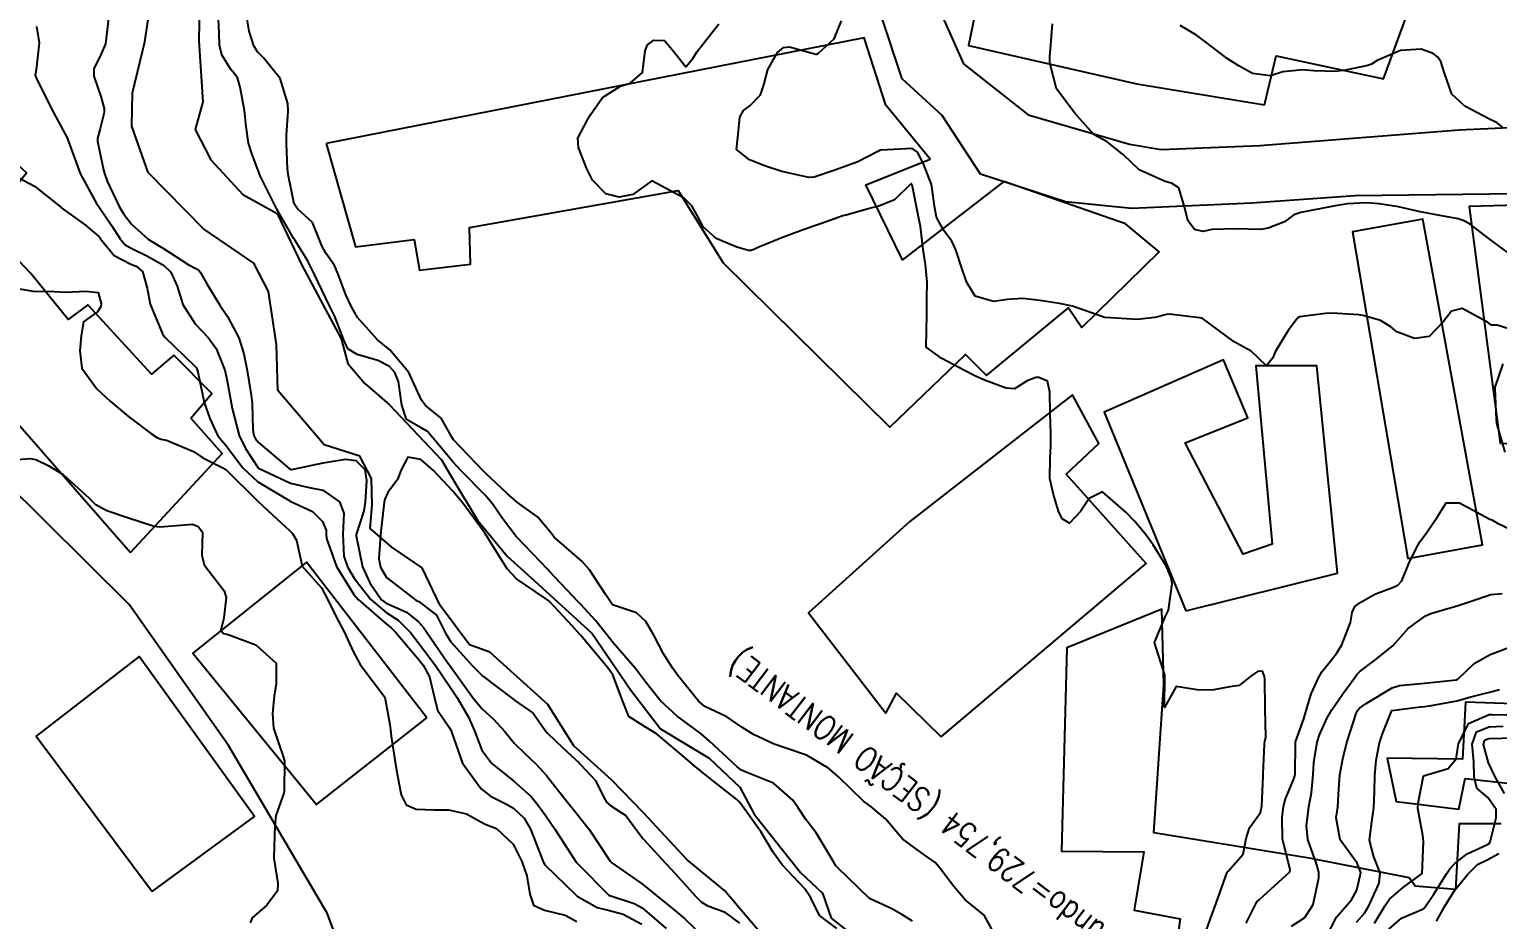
# Model space of a CAD drawing. Header units: metres. Extents: x 318500 to 325275, y 7408834 to 7428799.
# Drawn here: x 323455.2 to 323545.6, y 7420897 to 7420951.8 of the extents above; entities that cross this region are included whole.
import ezdxf

# ---------------------------------------------------------------- set-up
doc = ezdxf.new("R2010")
doc.units = ezdxf.units.M
doc.header["$MEASUREMENT"] = 0
for name, color, linetype in [('Curvas de Nivel 1m', 11, 'Continuous'), ('Curvas de Nivel 5m', 15, 'Continuous'), ('Edificações', 30, 'Continuous'), ('Hidrografia', 140, 'Continuous'), ('TEXTO', 45, 'Continuous'), ('Vias Primárias', 230, 'Continuous'), ('Vias Secundárias', 230, 'Continuous')]:
    doc.layers.add(name, color=color, linetype=linetype)
doc.styles.add('ROMANS', font='romans', dxfattribs={"height": 0.2})

msp = doc.modelspace()

# ---------------------------------------------------------------- linework, layer by layer
at = {"layer": 'Curvas de Nivel 1m', "flags": 128}
for points, elevation in [([(323460.085, 7420952.472), (323459.891, 7420950.896), (323459.634, 7420950.278), (323459.173, 7420949.357), (323459.18, 7420948.904), (323459.601, 7420947.648), (323459.816, 7420946.897), (323459.822, 7420946.661), (323459.571, 7420945.666), (323459.401, 7420945.063), (323459.404, 7420944.902), (323459.553, 7420944.2), (323459.778, 7420943.132), (323459.832, 7420942.896), (323460.001, 7420942.425), (323460.744, 7420940.881), (323461.027, 7420940.401), (323461.494, 7420939.79), (323462.529, 7420938.854), (323463.122, 7420938.491), (323463.474, 7420938.285), (323464.981, 7420937.309), (323465.462, 7420937.06), (323465.618, 7420936.974), (323465.741, 7420936.816), (323466.144, 7420936.116), (323466.947, 7420934.797), (323467.42, 7420934.092), (323468.101, 7420932.779), (323468.41, 7420931.795), (323468.617, 7420930.771), (323468.874, 7420929.251), (323468.923, 7420928.766), (323468.965, 7420927.126), (323469.039, 7420926.764), (323469.13, 7420926.575), (323469.316, 7420926.347), (323471.207, 7420924.741), (323471.299, 7420924.689), (323471.36, 7420924.678), (323471.659, 7420924.735), (323473.306, 7420925.081), (323474.68, 7420925.319), (323475.308, 7420925.225), (323475.878, 7420924.674), (323475.967, 7420923.996), (323475.882, 7420922.674), (323475.803, 7420922.136), (323475.334, 7420920.679), (323475.325, 7420920.603), (323475.727, 7420918.675), (323476.173, 7420917.703), (323476.903, 7420916.663), (323477.188, 7420916.451), (323478.433, 7420915.891), (323479.177, 7420915.304), (323479.49, 7420914.943), (323479.712, 7420914.622), (323480.951, 7420912.794), (323481.094, 7420912.601), (323481.139, 7420912.541), (323482.57, 7420910.585), (323483.104, 7420909.951), (323483.821, 7420909.293), (323484.477, 7420908.559), (323485.079, 7420907.815), (323485.718, 7420907.188), (323486.428, 7420906.529), (323487.05, 7420905.844), (323488.094, 7420904.509), (323489.018, 7420903.35), (323489.404, 7420902.884), (323489.701, 7420902.49), (323490.982, 7420900.572), (323491.078, 7420900.469), (323492.961, 7420899.147), (323493.844, 7420898.431), (323494.941, 7420897.549), (323495.552, 7420897.027), (323496.21, 7420896.401)], 732), ([(323509.587, 7420896.871), (323508.94, 7420897.276), (323508.324, 7420897.62), (323506.95, 7420898.26), (323504.978, 7420900.164), (323504.878, 7420900.282), (323504.701, 7420900.568), (323503.665, 7420902.3), (323503.379, 7420902.67), (323503.018, 7420903.123), (323502.556, 7420903.848), (323502.227, 7420904.322), (323501.045, 7420905.364), (323499.396, 7420906.015), (323499.057, 7420906.166), (323498.799, 7420906.364), (323497.084, 7420907.962), (323496.575, 7420908.398), (323495.716, 7420909.031), (323495.101, 7420909.487), (323494.078, 7420910.43), (323493.128, 7420911.621), (323492.507, 7420912.449), (323491.163, 7420914.011), (323490.782, 7420914.476), (323490.08, 7420915.388), (323489.188, 7420916.341), (323489.031, 7420916.502), (323487.219, 7420918.426), (323487.133, 7420918.521), (323485.249, 7420920.484), (323485.189, 7420920.551), (323484.356, 7420921.659), (323483.727, 7420922.573), (323483.278, 7420923.101), (323481.801, 7420924.595), (323481.308, 7420925.122), (323480.062, 7420926.619), (323479.733, 7420927.023), (323479.336, 7420927.251), (323478.444, 7420927.747), (323478.152, 7420928.648), (323477.934, 7420930.089), (323477.71, 7420930.655), (323477.385, 7420931.012), (323476.659, 7420931.395), (323475.391, 7420931.769), (323474.819, 7420932.114), (323474.564, 7420932.693), (323474.016, 7420934.106), (323473.722, 7420934.706), (323473.438, 7420935.271), (323472.756, 7420936.721), (323472.325, 7420937.584), (323471.608, 7420938.738), (323471.555, 7420938.813), (323471.483, 7420938.921), (323470.436, 7420940.751), (323469.536, 7420942.508), (323469.423, 7420942.762), (323468.913, 7420944.129), (323468.711, 7420944.773), (323468.558, 7420945.793), (323468.449, 7420946.777), (323468.184, 7420948.209), (323468.018, 7420948.784), (323467.859, 7420949.023), (323467.625, 7420949.298), (323467.053, 7420950.217), (323466.915, 7420950.801), (323466.892, 7420951.561), (323466.836, 7420952.803)], 732), ([(323514.595, 7420896.155), (323514.012, 7420897.236), (323512.949, 7420898.097), (323512.841, 7420898.181), (323512.151, 7420898.999), (323511.233, 7420900.197), (323510.984, 7420900.483), (323510.09, 7420901.117), (323509.005, 7420901.924), (323508.71, 7420902.235), (323507.94, 7420903.167), (323507.027, 7420903.924), (323506.576, 7420904.265), (323505.052, 7420905.737), (323504.43, 7420906.289), (323503.072, 7420907.088), (323501.923, 7420907.482), (323501.081, 7420907.773), (323499.801, 7420908.353), (323499.095, 7420908.81), (323498.167, 7420909.441), (323497.105, 7420909.933), (323496.801, 7420910.089), (323496.432, 7420910.4), (323495.134, 7420912.001), (323494.827, 7420912.423), (323494.261, 7420913.321), (323493.685, 7420914.435), (323493.179, 7420915.328), (323492.589, 7420915.854), (323491.189, 7420916.324), (323491.106, 7420916.388), (323491.039, 7420916.472), (323490.703, 7420916.971), (323489.705, 7420918.493), (323489.228, 7420919.034), (323487.533, 7420920.517), (323487.253, 7420920.855), (323486.503, 7420921.772), (323485.41, 7420922.548), (323485.271, 7420922.637), (323484.643, 7420923.196), (323483.298, 7420924.462), (323483.179, 7420924.581), (323481.329, 7420926.505), (323481.267, 7420926.601), (323480.568, 7420927.837), (323479.6, 7420928.626), (323479.355, 7420928.947), (323478.568, 7420930.642), (323477.401, 7420932.036), (323476.645, 7420932.668), (323475.42, 7420934.033), (323475.051, 7420934.686), (323474.693, 7420935.439), (323474.232, 7420936.698), (323474.009, 7420937.246), (323473.473, 7420937.99), (323473.211, 7420938.447), (323473.118, 7420938.715), (323472.653, 7420939.878), (323471.716, 7420940.737), (323471.514, 7420941.031), (323471.169, 7420942.744), (323471.106, 7420943.183), (323471.042, 7420944.745), (323471.051, 7420945.262), (323471.139, 7420946.745), (323471.131, 7420947.21), (323470.653, 7420948.75), (323469.633, 7420950.032), (323469.267, 7420950.396), (323469.033, 7420950.769), (323468.754, 7420951.673), (323468.569, 7420952.777)], 733), ([(323527.582, 7420895.98), (323527.937, 7420896.968), (323528.297, 7420897.97), (323528.979, 7420899.877), (323529.012, 7420899.927), (323529.052, 7420899.959), (323529.952, 7420900.994), (323530.154, 7420901.949), (323530.34, 7420902.624), (323531.026, 7420903.563), (323531.109, 7420903.939), (323531.19, 7420905.806), (323531.199, 7420905.938), (323531.266, 7420907.758), (323531.298, 7420907.937), (323531.359, 7420908.202), (323531.325, 7420909.937), (323531.289, 7420911.786), (323531.279, 7420911.938), (323531.145, 7420912.261), (323530.851, 7420912.238), (323530.428, 7420911.951), (323529.716, 7420911.376), (323529.13, 7420911.289), (323528.021, 7420911.087), (323527.127, 7420911.106), (323525.824, 7420911.315), (323525.11, 7420910.02), (323525.14, 7420912.02), (323524.502, 7420914.03), (323525.186, 7420915.643), (323525.355, 7420916.018), (323525.59, 7420917.638), (323525.536, 7420918.015), (323525.23, 7420918.703), (323524.414, 7420920.033), (323523.931, 7420920.715), (323523.264, 7420921.491), (323522.735, 7420922.055), (323521.289, 7420923.313), (323520.481, 7420922.883), (323519.941, 7420922.09), (323519.263, 7420921.371), (323518.804, 7420921.645), (323518.596, 7420922.11), (323518.27, 7420923.13), (323518.052, 7420924.119), (323518.066, 7420925.372), (323518.119, 7420926.118), (323518.112, 7420926.893), (323518.064, 7420928.119), (323518.046, 7420929.444), (323517.912, 7420930.122), (323517.383, 7420930.342), (323517.182, 7420930.333), (323516.667, 7420930.137), (323515.872, 7420929.645), (323515.373, 7420929.693), (323514.026, 7420930.17), (323513.384, 7420930.466), (323512.8, 7420930.777), (323511.4, 7420931.513), (323510.442, 7420932.22), (323510.451, 7420933.189), (323510.47, 7420934.22), (323510.484, 7420935.18), (323510.5, 7420936.22), (323510.391, 7420937.306), (323510.259, 7420938.222), (323510.091, 7420939.637), (323509.971, 7420940.225), (323509.572, 7420942.198), (323509.563, 7420942.23), (323509.54, 7420942.261), (323509.507, 7420942.264), (323509.461, 7420942.231), (323508.485, 7420941.286), (323507.52, 7420940.895), (323507.014, 7420940.771), (323505.511, 7420940.347), (323505.465, 7420940.336), (323505.307, 7420940.292), (323503.993, 7420939.817), (323503.504, 7420939.661), (323502.473, 7420939.299), (323501.496, 7420938.914), (323500.126, 7420938.36), (323499.688, 7420938.166), (323499.487, 7420938.17), (323498.777, 7420938.377), (323497.495, 7420938.901), (323496.711, 7420939.611), (323496.287, 7420940.408), (323496.016, 7420940.912), (323495.524, 7420941.382), (323493.54, 7420942.45), (323492.382, 7420941.603), (323491.525, 7420941.455), (323490.706, 7420941.661), (323489.892, 7420942.495), (323489.55, 7420943.195), (323489.028, 7420944.505), (323488.993, 7420945.089), (323489.587, 7420946.211), (323489.748, 7420946.498), (323490.503, 7420947.59), (323491.617, 7420948.281), (323491.762, 7420948.324), (323492.216, 7420948.464), (323492.959, 7420949.128), (323493.135, 7420950.455), (323493.273, 7420950.835), (323493.657, 7420951.108), (323494.316, 7420951.1), (323494.878, 7420950.432), (323495.636, 7420949.48), (323496.078, 7420949.979), (323496.328, 7420950.41), (323497.667, 7420952.116)], 734), ([(323546.68, 7420937.738), (323545.499, 7420938.602), (323544.836, 7420939.093), (323543.933, 7420939.774), (323543.514, 7420940.014), (323543.191, 7420940.109), (323541.519, 7420940.416), (323540.772, 7420940.567), (323539.525, 7420940.846), (323538.344, 7420941.032), (323537.528, 7420941.092), (323536.377, 7420941.027), (323535.525, 7420940.884), (323534.691, 7420940.73), (323533.519, 7420940.5), (323533.082, 7420940.351), (323532.512, 7420939.925), (323531.506, 7420939.535), (323531.021, 7420939.463), (323529.505, 7420939.503), (323528.03, 7420939.46), (323527.503, 7420939.327), (323526.959, 7420939.452), (323526.559, 7420940.004), (323526.357, 7420940.842), (323526.002, 7420942.013), (323525.544, 7420942.311), (323525.155, 7420942.416), (323523.556, 7420943.137), (323522.596, 7420944.06), (323521.578, 7420944.843), (323520.781, 7420945.281), (323520.061, 7420946.093), (323519.598, 7420946.614), (323518.467, 7420948.117), (323518.046, 7420949.722), (323518.054, 7420950.124), (323518.086, 7420950.556), (323518.226, 7420952.122)], 736), ([(323545.931, 7420945.747), (323545.594, 7420946.02), (323545.058, 7420946.298), (323543.609, 7420947.053), (323542.82, 7420947.792), (323542.349, 7420949.09), (323542.127, 7420949.803), (323541.934, 7420950.087), (323541.655, 7420950.298), (323540.925, 7420950.55), (323539.656, 7420950.477), (323538.22, 7420949.851), (323537.862, 7420949.642), (323537.645, 7420949.552), (323536.254, 7420949.267), (323535.639, 7420949.181), (323534.318, 7420949.225), (323533.641, 7420949.288), (323532.396, 7420949.171), (323531.635, 7420948.926), (323530.534, 7420949.059), (323529.644, 7420949.549), (323528.984, 7420949.977), (323527.66, 7420950.983), (323527.081, 7420951.416), (323526.088, 7420952.014)], 737), ([(323455.655, 7420951.958), (323455.818, 7420950.947), (323455.623, 7420949.296), (323455.575, 7420948.951), (323455.618, 7420948.787), (323456.549, 7420946.936), (323457.562, 7420945.067), (323457.598, 7420944.92), (323457.611, 7420944.868), (323458.332, 7420942.912), (323459.348, 7420941.066), (323459.46, 7420940.901), (323459.509, 7420940.83), (323460.283, 7420939.679), (323460.792, 7420938.88), (323461.112, 7420938.511), (323461.474, 7420938.3), (323462.448, 7420937.833), (323463.464, 7420937.25), (323463.93, 7420936.835), (323464.312, 7420935.966), (323464.662, 7420934.828), (323465.413, 7420933.657), (323466.214, 7420932.808), (323466.717, 7420932.124), (323467.238, 7420930.792), (323467.372, 7420930.243), (323467.645, 7420928.786), (323467.703, 7420928.426), (323468.13, 7420926.778), (323468.52, 7420925.98), (323469.3, 7420924.782), (323469.328, 7420924.76), (323471.286, 7420923.837), (323472.432, 7420923.574), (323473.28, 7420923.404), (323474.313, 7420922.694), (323474.566, 7420921.994), (323474.504, 7420920.691), (323474.571, 7420919.349), (323474.791, 7420918.686), (323475.21, 7420917.992), (323476.244, 7420916.669), (323477.182, 7420915.881), (323477.925, 7420915.396), (323478.68, 7420914.637), (323479.161, 7420914.021), (323480.222, 7420912.614), (323481.12, 7420911.281), (323481.565, 7420910.595), (323482.254, 7420909.432), (323482.632, 7420908.585), (323483.072, 7420907.403), (323483.693, 7420906.571), (323485.044, 7420905.496), (323486.106, 7420904.534), (323486.532, 7420904.034), (323487.018, 7420903.35), (323487.595, 7420902.514), (323488.705, 7420900.782), (323488.892, 7420900.501), (323488.978, 7420900.396), (323490.889, 7420898.471), (323490.926, 7420898.447), (323490.95, 7420898.438), (323492.453, 7420897.955), (323492.942, 7420897.682), (323494.417, 7420896.425)], 733), ([(323453.936, 7420942.974), (323455.528, 7420942.123), (323457.019, 7420940.927), (323457.295, 7420940.711), (323457.505, 7420940.573), (323458.674, 7420939.726), (323459.482, 7420939.029), (323459.539, 7420938.958), (323459.576, 7420938.899), (323460.433, 7420937.848), (323461.465, 7420937.328), (323461.789, 7420937.19), (323462.172, 7420936.859), (323462.458, 7420935.842), (323462.643, 7420934.852), (323463.403, 7420933.024), (323463.537, 7420932.839), (323465.383, 7420931.07), (323465.497, 7420930.934), (323465.548, 7420930.817), (323465.599, 7420930.595), (323465.98, 7420928.811), (323466.331, 7420927.809), (323466.791, 7420926.798), (323467.018, 7420926.495), (323467.314, 7420926.184), (323467.904, 7420925.379), (323468.352, 7420924.774), (323469.287, 7420923.925), (323471.241, 7420922.74), (323471.27, 7420922.727), (323472.635, 7420922.091), (323473.258, 7420921.471), (323473.48, 7420920.934), (323473.494, 7420920.706), (323473.517, 7420920.435), (323474.132, 7420918.696), (323475.194, 7420916.979), (323475.46, 7420916.677), (323477.175, 7420915.173), (323477.464, 7420914.946), (323477.778, 7420914.651), (323479.146, 7420913.029), (323479.454, 7420912.625), (323479.843, 7420911.906), (323480.153, 7420910.614), (323480.353, 7420909.862), (323481.092, 7420908.775), (323481.188, 7420908.599), (323481.227, 7420908.46), (323481.883, 7420906.592), (323483.037, 7420905.018), (323483.612, 7420904.571), (323484.561, 7420904.093), (323485.023, 7420903.827), (323485.68, 7420903.203), (323486.077, 7420902.534), (323486.766, 7420900.74), (323486.854, 7420900.522), (323486.977, 7420900.325), (323488.84, 7420898.501), (323488.949, 7420898.412), (323490.177, 7420897.716), (323490.941, 7420897.532), (323491.777, 7420897.296), (323492.932, 7420896.674)], 734), ([(323453.56, 7420925.234), (323455.304, 7420925.362), (323455.641, 7420925.283), (323456.359, 7420924.934), (323457.292, 7420924.372), (323458.885, 7420922.904), (323459.265, 7420922.536), (323459.987, 7420922.161), (323461.253, 7420921.718), (323462.897, 7420921.193), (323463.245, 7420921.146), (323464.792, 7420921.28), (323465.247, 7420921.305), (323465.598, 7420921.168), (323465.863, 7420920.811), (323465.829, 7420919.411), (323465.983, 7420918.809), (323467.196, 7420917.198), (323467.334, 7420916.788), (323467.178, 7420915.547), (323467.003, 7420914.793), (323467.167, 7420914.581), (323467.442, 7420914.509), (323469.157, 7420913.876), (323470.406, 7420912.747), (323470.412, 7420911.456), (323470.277, 7420910.748), (323470.189, 7420909.659), (323470.237, 7420908.749), (323470.857, 7420906.948), (323470.916, 7420906.741), (323470.899, 7420904.874), (323470.871, 7420904.742), (323470.397, 7420903.365), (323470.334, 7420902.747), (323470.277, 7420901.461), (323470.263, 7420900.747), (323470.517, 7420899.184), (323470.494, 7420898.745), (323469.831, 7420897.861), (323468.933, 7420897.078), (323468.81, 7420896.762)], 736), ([(323504.931, 7420896.407), (323503.867, 7420897.224), (323503.326, 7420898.304), (323502.958, 7420898.865), (323501.56, 7420900.331), (323500.992, 7420901.132), (323500.272, 7420902.347), (323499.027, 7420904.092), (323498.906, 7420904.239), (323498.768, 7420904.364), (323497.05, 7420905.705), (323496.194, 7420906.403), (323495.074, 7420907.36), (323493.816, 7420908.433), (323493.094, 7420908.854), (323492.117, 7420909.471), (323491.727, 7420910.461), (323491.134, 7420912.039), (323490.84, 7420912.474), (323489.169, 7420914.453), (323489.124, 7420914.5), (323488.609, 7420915.072), (323487.276, 7420916.519), (323487.191, 7420916.601), (323486.936, 7420916.782), (323485.211, 7420917.939), (323484.635, 7420918.559), (323483.61, 7420920.209), (323483.373, 7420920.578), (323483.324, 7420920.652), (323483.252, 7420920.765), (323481.92, 7420922.593), (323481.281, 7420923.335), (323480.099, 7420924.618), (323479.31, 7420925.301), (323478.526, 7420925.428), (323478.097, 7420924.648), (323477.871, 7420924.072), (323477.279, 7420923.266), (323477.092, 7420922.842), (323477.062, 7420922.662), (323476.883, 7420921.035), (323476.834, 7420920.664), (323476.722, 7420919.171), (323476.825, 7420918.664), (323477.21, 7420918.018), (323479.006, 7420916.633), (323479.129, 7420916.57), (323479.189, 7420916.547), (323480.272, 7420915.705), (323480.839, 7420914.605), (323481.162, 7420914.066), (323482.508, 7420912.586), (323483.131, 7420911.953), (323484.974, 7420910.552), (323485.056, 7420910.497), (323485.109, 7420910.457), (323486.237, 7420909.669), (323487.039, 7420908.521), (323487.063, 7420908.494), (323487.089, 7420908.466), (323488.054, 7420907.531), (323489.062, 7420906.616), (323489.112, 7420906.551), (323489.167, 7420906.498), (323490.08, 7420905.519), (323490.579, 7420904.477), (323490.744, 7420904.191), (323491.025, 7420903.962), (323491.943, 7420903.38), (323492.628, 7420902.446), (323493.003, 7420901.947), (323494.405, 7420900.426), (323494.971, 7420899.799), (323496.242, 7420898.401), (323496.596, 7420898.045), (323496.944, 7420897.83), (323498.003, 7420897.436), (323498.934, 7420896.738)], 731), ([(323532.94, 7420896.561), (323533.752, 7420897.094), (323534.27, 7420897.89), (323534.63, 7420899.539), (323534.628, 7420899.885), (323534.481, 7420900.395), (323533.944, 7420901.896), (323533.856, 7420902.736), (323534.01, 7420903.9), (323534.177, 7420904.771), (323534.279, 7420905.898), (323534.321, 7420906.647), (323534.517, 7420907.896), (323534.655, 7420908.334), (323535.105, 7420909.352), (323535.413, 7420909.885), (323536.105, 7420910.856), (323536.828, 7420911.865), (323536.96, 7420912.046), (323537.146, 7420912.24), (323538.064, 7420912.939), (323539.17, 7420913.83), (323540.113, 7420914.889), (323541.188, 7420915.66), (323541.526, 7420915.805), (323543.205, 7420916.296), (323544.001, 7420916.561), (323545.212, 7420916.973), (323545.911, 7420917.045)], 736), ([(323535.064, 7420895.879), (323535.714, 7420897.107), (323536.364, 7420897.866), (323536.639, 7420898.187), (323536.969, 7420898.773), (323537.203, 7420899.857), (323536.989, 7420900.43), (323535.93, 7420901.871), (323535.682, 7420903.228), (323535.793, 7420903.879), (323535.835, 7420904.666), (323535.912, 7420905.877), (323536.094, 7420906.856), (323536.339, 7420907.871), (323536.917, 7420909.663), (323537.018, 7420909.862), (323537.121, 7420909.977), (323537.53, 7420910.26), (323539.134, 7420911.238), (323539.579, 7420911.382), (323541.137, 7420911.532), (323543.092, 7420911.733), (323543.14, 7420911.742), (323543.206, 7420911.779), (323544.182, 7420912.738), (323545.163, 7420913.282), (323545.5, 7420913.412), (323546.36, 7420913.738)], 737), ([(323536.944, 7420896.816), (323537.437, 7420897.369), (323537.723, 7420897.849), (323538.335, 7420899.201), (323538.395, 7420899.839), (323538.017, 7420900.822), (323537.741, 7420901.849), (323537.892, 7420902.982), (323538.004, 7420903.846), (323538.055, 7420904.85), (323538.074, 7420905.845), (323538.143, 7420906.775), (323538.356, 7420907.841), (323538.533, 7420908.404), (323539.12, 7420909.83), (323540.878, 7420910.057), (323541.123, 7420910.085), (323541.437, 7420910.119), (323543.126, 7420910.424), (323544.055, 7420910.692), (323545.132, 7420910.97), (323545.753, 7420911.125)], 738), ([(323538.048, 7420896.739), (323538.701, 7420897.834), (323538.964, 7420898.222), (323539.838, 7420898.955), (323540.98, 7420899.81), (323541.069, 7420901.749), (323541.072, 7420901.809), (323541.015, 7420902.143), (323540.709, 7420903.813), (323540.733, 7420904.124), (323541.06, 7420905.81), (323542.588, 7420906.267), (323543.076, 7420906.869), (323543.204, 7420907.663), (323543.219, 7420907.778), (323543.832, 7420909.046), (323545.118, 7420909.589), (323545.268, 7420909.599), (323547.117, 7420909.56)], 739), ([(323546.057, 7420904.733), (323545.486, 7420905.746), (323545.073, 7420906.624), (323544.756, 7420907.755), (323544.826, 7420908.022), (323545.096, 7420908.12), (323546.667, 7420908.164)], 741), ([(323541.864, 7420896.878), (323542.385, 7420897.789), (323542.97, 7420898.753), (323543.797, 7420899.768), (323544.386, 7420900.362), (323544.993, 7420900.644), (323545.71, 7420901.032)], 741)]:
    msp.add_lwpolyline(points, dxfattribs=dict(at, elevation=elevation))
at = {"layer": 'Curvas de Nivel 5m', "flags": 128}
for points, elevation in [([(323547.423, 7420932.985), (323545.601, 7420933.575), (323545.428, 7420933.558), (323545.247, 7420933.572), (323544.999, 7420933.756), (323543.442, 7420934.585), (323542.792, 7420934.437), (323542.296, 7420933.797), (323541.42, 7420932.857), (323540.503, 7420932.736), (323539.423, 7420933.147), (323539.044, 7420933.453), (323538.414, 7420933.845), (323537.434, 7420934.138), (323537.101, 7420934.199), (323535.436, 7420934.313), (323535.038, 7420934.292), (323533.432, 7420934.07), (323533.33, 7420934.013), (323533.246, 7420933.913), (323532.741, 7420933.238), (323531.923, 7420931.932), (323531.777, 7420931.562), (323531.397, 7420931.061), (323530.456, 7420931.954), (323529.785, 7420932.336), (323529.416, 7420932.536), (323527.43, 7420933.99), (323525.433, 7420934.238), (323525.238, 7420934.218), (323524.518, 7420934.034), (323523.429, 7420933.905), (323521.468, 7420934.031), (323521.43, 7420934.036), (323521.403, 7420934.044), (323521.323, 7420934.072), (323519.44, 7420934.734), (323518.657, 7420934.896), (323517.444, 7420935.093), (323516.39, 7420935.197), (323515.445, 7420935.139), (323514.58, 7420935.026), (323513.448, 7420935.354), (323512.947, 7420936.188), (323512.65, 7420937.014), (323512.268, 7420938.198), (323512.022, 7420938.728), (323511.502, 7420939.412), (323511.083, 7420940.214), (323510.973, 7420940.761), (323510.768, 7420942.218), (323510.28, 7420943.502), (323509.896, 7420944.227), (323509.572, 7420944.442), (323507.651, 7420944.339), (323507.571, 7420944.316), (323507.451, 7420944.262), (323506.22, 7420943.621), (323505.556, 7420943.374), (323504.754, 7420943.096), (323503.546, 7420942.686), (323503.205, 7420942.655), (323501.55, 7420943.027), (323500.549, 7420943.361), (323499.561, 7420943.739), (323498.748, 7420944.378), (323498.844, 7420945.11), (323498.958, 7420946.376), (323499.187, 7420946.784), (323499.601, 7420947.097), (323500.233, 7420947.738), (323500.448, 7420948.358), (323500.685, 7420949.304), (323501.29, 7420950.345), (323501.653, 7420950.654), (323502.015, 7420950.696), (323503.412, 7420950.314), (323503.649, 7420950.254), (323503.701, 7420950.258), (323503.812, 7420950.308), (323504.766, 7420951.192), (323505.221, 7420952.294)], 735), ([(323454.601, 7420935.804), (323455.441, 7420935.663), (323456.742, 7420935.629), (323457.44, 7420935.588), (323458.694, 7420935.654), (323459.44, 7420935.581), (323459.634, 7420934.897), (323459.62, 7420934.705), (323459.423, 7420934.414), (323458.552, 7420933.77), (323458.407, 7420932.91), (323458.313, 7420931.988), (323458.432, 7420930.909), (323459.361, 7420929.648), (323460.18, 7420928.888), (323461.336, 7420927.92), (323462.757, 7420926.848), (323463.097, 7420926.623), (323463.317, 7420926.549), (323463.664, 7420926.489), (323465.31, 7420925.796), (323465.894, 7420925.4), (323467.084, 7420924.793), (323467.298, 7420924.67), (323469.235, 7420922.761), (323469.25, 7420922.74), (323469.27, 7420922.723), (323469.627, 7420922.396), (323471.252, 7420920.9), (323471.337, 7420920.825), (323471.421, 7420920.737), (323471.66, 7420920.317), (323472.008, 7420918.728), (323473.2, 7420917.383), (323473.57, 7420916.704), (323474.094, 7420915.612), (323474.6, 7420914.689), (323475.152, 7420913.47), (323475.571, 7420912.676), (323477.11, 7420910.66), (323477.416, 7420908.978), (323477.451, 7420908.655), (323477.48, 7420908.259), (323477.734, 7420906.65), (323477.885, 7420905.81), (323478.098, 7420904.644), (323478.419, 7420904.034), (323479.021, 7420903.765), (323480.139, 7420903.731), (323481.021, 7420903.713), (323482.138, 7420903.47), (323483.014, 7420902.98), (323483.28, 7420902.844), (323483.968, 7420902.566), (323484.996, 7420901.618), (323485.532, 7420900.542), (323485.854, 7420899.649), (323486.031, 7420898.534), (323486.259, 7420897.846), (323486.94, 7420897.55), (323488.213, 7420897.231), (323488.934, 7420896.856)], 735), ([(323546.101, 7420925.742), (323545.589, 7420927.506), (323545.56, 7420927.748), (323545.48, 7420929.648), (323545.48, 7420929.749), (323545.969, 7420931.177)], 735), ([(323530.151, 7420896.738), (323530.738, 7420897.942), (323530.829, 7420898.073), (323530.963, 7420898.197), (323532.833, 7420899.912), (323532.855, 7420900.039), (323532.382, 7420901.919), (323532.364, 7420903.261), (323532.451, 7420903.919), (323532.558, 7420904.396), (323533.055, 7420905.575), (323533.147, 7420905.821), (323533.161, 7420905.909), (323533.174, 7420907.824), (323533.189, 7420907.909), (323533.689, 7420909.319), (323533.857, 7420909.903), (323534.154, 7420910.87), (323534.621, 7420911.895), (323534.809, 7420912.23), (323535.151, 7420912.642), (323535.703, 7420913.341), (323536.029, 7420913.877), (323536.569, 7420915.255), (323536.671, 7420915.868), (323536.827, 7420916.234), (323537.2, 7420916.506), (323538.06, 7420916.995), (323539.214, 7420917.433), (323539.486, 7420917.557), (323539.725, 7420917.825), (323540.163, 7420918.894), (323540.609, 7420919.816), (323540.843, 7420920.225), (323541.26, 7420920.778), (323541.945, 7420921.8), (323542.458, 7420922.617), (323543.283, 7420922.627), (323544.874, 7420921.756), (323545.146, 7420921.629), (323545.268, 7420921.571), (323545.631, 7420921.382), (323547.263, 7420920.598)], 735), ([(323538.938, 7420896.38), (323539.708, 7420897.059), (323540.957, 7420897.589), (323541.099, 7420897.667), (323541.202, 7420897.806), (323541.704, 7420898.536), (323542.487, 7420899.787), (323542.678, 7420900.091), (323542.99, 7420900.417), (323543.746, 7420901.021), (323545.008, 7420901.588), (323545.112, 7420901.646), (323545.162, 7420901.748), (323545.543, 7420903.235), (323545.543, 7420903.745), (323545.047, 7420904.454), (323544.342, 7420905.05), (323544.185, 7420905.763), (323544.163, 7420906.674), (323544.066, 7420907.765), (323544.329, 7420908.534), (323545.106, 7420908.843), (323545.972, 7420908.876)], 740)]:
    msp.add_lwpolyline(points, dxfattribs=dict(at, elevation=elevation))
at = {"layer": 'Edificações'}
for points in [[(323531.283, 7420947.13), (323531.987, 7420950.14), (323538.605, 7420948.734), (323540.69, 7420954.454), (323533.649, 7420956.255), (323533.537, 7420957.38), (323529.96, 7420958.59), (323530.72, 7420962.485), (323525.904, 7420963.413), (323524.831, 7420958.959), (323523.786, 7420955.159), (323514.351, 7420957.156), (323513.055, 7420950.788), (323523.419, 7420948.425), (323531.283, 7420947.13)], [(323461.443, 7420919.57), (323467.083, 7420925.664), (323465.159, 7420927.846), (323466.454, 7420929.348), (323464.115, 7420931.727), (323462.736, 7420930.558), (323458.809, 7420934.815), (323457.601, 7420933.91), (323455.303, 7420936.748), (323452.42, 7420939.753), (323455.041, 7420942.939), (323445.474, 7420951.745), (323437.62, 7420943.691), (323452.749, 7420929.477), (323461.443, 7420919.57)], [(323473.497, 7420944.755), (323475.299, 7420938.387), (323478.902, 7420938.849), (323479.225, 7420936.957), (323482.366, 7420937.326), (323482.32, 7420939.587), (323495.168, 7420941.849), (323497.944, 7420937.4), (323508.203, 7420927.288), (323512.868, 7420931.764), (323514.161, 7420930.472), (323519.197, 7420934.625), (323520.028, 7420933.425), (323524.786, 7420938.086), (323522.707, 7420939.794), (323515.217, 7420942.401), (323508.981, 7420937.594), (323506.718, 7420942.208), (323510.69, 7420943.777), (323507.963, 7420947.113), (323506.624, 7420951.266), (323473.497, 7420944.755)], [(323561.258, 7420941.344), (323543.872, 7420940.881), (323545.785, 7420926.295), (323550.232, 7420926.049), (323549.954, 7420920.736), (323558.915, 7420920.304), (323558.865, 7420926.64), (323560.756, 7420926.789), (323560.558, 7420920.211), (323569.914, 7420918.67), (323573.497, 7420932.192), (323561.452, 7420933.608), (323561.258, 7420941.344)], [(323540.097, 7420919.208), (323544.709, 7420920.032), (323541.016, 7420940.082), (323536.696, 7420939.306), (323540.097, 7420919.208)], [(323526.433, 7420915.977), (323535.763, 7420918.295), (323534.506, 7420931.052), (323530.735, 7420931.052), (323531.75, 7420920.089), (323529.961, 7420919.461), (323526.384, 7420926.319), (323530.251, 7420927.864), (323528.753, 7420931.438), (323521.404, 7420928.203), (323526.433, 7420915.977)], [(323511.356, 7420908.21), (323523.988, 7420918.892), (323519.066, 7420924.392), (323521.076, 7420926.28), (323519.456, 7420929.277), (323509.428, 7420921.468), (323503.184, 7420915.852), (323507.954, 7420909.679), (323508.614, 7420910.908), (323511.356, 7420908.21)], [(323479.694, 7420909.379), (323472.275, 7420918.978), (323465.28, 7420913.372), (323472.89, 7420904.042), (323479.694, 7420909.379)], [(323462.773, 7420898.699), (323469.077, 7420903.306), (323461.966, 7420913.174), (323455.624, 7420908.26), (323462.773, 7420898.699)]]:
    msp.add_lwpolyline(points, close=True, dxfattribs=at)
for points in [[(323545.858, 7420902.868), (323543.266, 7420902.858), (323543.038, 7420898.824), (323540.549, 7420899.027), (323540.193, 7420899.534), (323534.14, 7420900.724), (323524.464, 7420902.316), (323525.078, 7420911.434), (323524.955, 7420916.074), (323519.103, 7420913.703), (323518.773, 7420901.172), (323523.848, 7420901.131), (323523.247, 7420897.55), (323526.076, 7420897.01), (323525.304, 7420891.53)], [(323549.04, 7420910.177), (323543.65, 7420910.353), (323543.47, 7420906.852), (323538.823, 7420906.902), (323539.382, 7420904.238), (323543.242, 7420903.756), (323543.623, 7420905.659), (323546.239, 7420905.355)]]:
    msp.add_lwpolyline(points, dxfattribs=at)
at = {"layer": 'Hidrografia'}
for points in [[(323501.571, 7420894.562), (323498.016, 7420898.752), (323495.726, 7420900.639), (323493.03, 7420903.533), (323491.055, 7420905.563), (323488.732, 7420907.66), (323487.129, 7420910.205), (323483.576, 7420913.421), (323482.317, 7420913.879), (323480.514, 7420916.309), (323479.397, 7420918.625), (323477.532, 7420919.898), (323476.187, 7420921.042), (323476.33, 7420922.5), (323476.273, 7420924.13), (323475.557, 7420925.502), (323473.354, 7420926.188), (323470.517, 7420929.551), (323470.431, 7420932.382), (323469.945, 7420935.641), (323469.029, 7420937.385), (323465.934, 7420939.488), (323462.525, 7420942.962), (323461.523, 7420945.821), (323461.551, 7420947.879), (323462.326, 7420951.01), (323462.841, 7420954.412)], [(323465.714, 7420954.587), (323465.636, 7420951.079), (323465.9, 7420947.318), (323465.429, 7420945.605), (323466.384, 7420943.749), (323468.348, 7420941.602), (323470.467, 7420940.437), (323471.968, 7420937.309), (323474.401, 7420932.731), (323474.825, 7420931.2), (323475.863, 7420929.969), (323477.357, 7420928.67), (323480.592, 7420925.269), (323481.283, 7420924.088), (323482.816, 7420921.566), (323484.637, 7420919.351), (323486.315, 7420917.83), (323489.875, 7420914.583), (323492.257, 7420911.098), (323494.079, 7420908.702), (323497.065, 7420906.914), (323498.958, 7420905.127), (323499.851, 7420903.446), (323502.691, 7420899.867), (323504.059, 7420898.602), (323504.584, 7420897.053), (323511.632, 7420891.518)]]:
    msp.add_lwpolyline(points, dxfattribs=at)
at = {"layer": 'Vias Primárias'}
for points in [[(323715.644, 7420145.548, 0), (323709.04, 7420132.939)], [(323831.088, 7420001.787, 0), (323833.844, 7420008.443, 0.220888)], [(323205.069, 7420933.766, 0), (323207.298, 7420931.929, 0.020742), (323210.311, 7420929.649), (323213.335, 7420928.865), (323214.564, 7420929.479), (323216.061, 7420926.782), (323213.869, 7420925.313), (323213.871, 7420924.556), (323218.068, 7420917.639), (323222.108, 7420910.972), (323227.38, 7420903.131), (323230.217, 7420898.982, 0.38291), (323236.446, 7420897.46), (323249.502, 7420903.926), (323257.59, 7420907.836)]]:
    msp.add_lwpolyline(points, format="xyb", dxfattribs=at)
at = {"layer": 'Vias Secundárias'}
for points in [[(323548.449, 7420941.665), (323536.86, 7420941.52), (323530.49, 7420941.072), (323523.113, 7420940.745), (323519.023, 7420941.154), (323513.788, 7420942.87), (323511.416, 7420946.465), (323508.953, 7420948.723), (323507.644, 7420952.687)], [(323511.387, 7420952.686), (323512.739, 7420949.647), (323516.71, 7420946.524), (323522.963, 7420944.709), (323524.906, 7420944.372), (323530.99, 7420944.625), (323543.267, 7420945.594), (323554.294, 7420946.1)], [(323482.992, 7420873.968), (323479.618, 7420881.166), (323473.544, 7420897.37), (323467.475, 7420907.676), (323461.356, 7420916.36), (323445.861, 7420931.726), (323432.123, 7420944.364)]]:
    msp.add_lwpolyline(points, dxfattribs=at)

# ---------------------------------------------------------------- texts
at = {"layer": 'TEXTO', "style": 'ROMANS', "width": 0.8}
msp.add_text('Fundo=729,754 (SEÇÃO MONTANTE)', height=1.5, rotation=142.73378, dxfattribs=at).set_placement((323522.296, 7420895.956))

doc.saveas('drawing.dxf')
